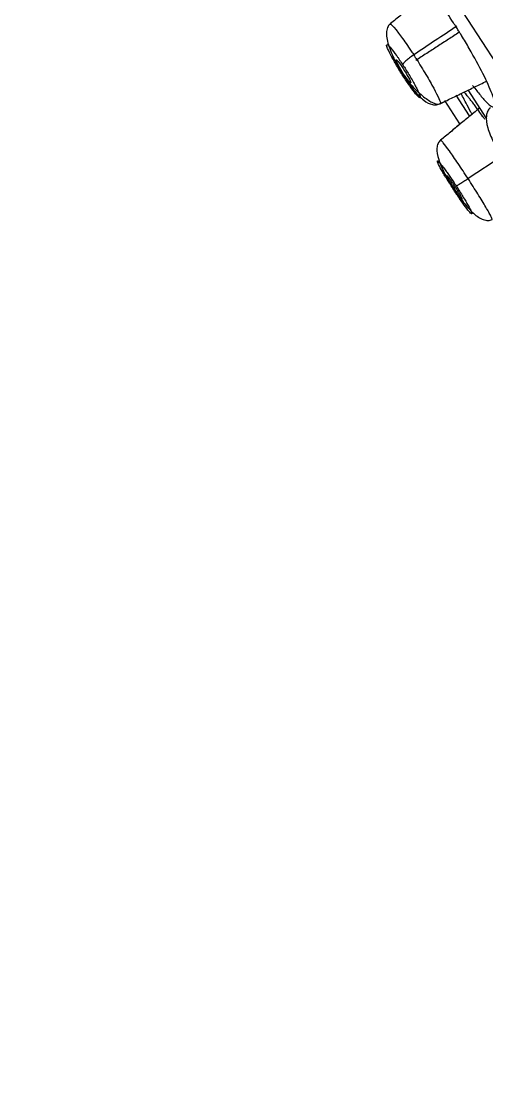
# Model space of a CAD drawing. Extents: x 0 to 1128, y 0 to 827.
# Drawn here: x 717.28 to 732.04, y 500.16 to 533.65 of the extents above; entities that cross this region are included whole.
import ezdxf

# ---------------------------------------------------------------- set-up
doc = ezdxf.new("R2010")
doc.units = 0
doc.header["$LTSCALE"] = 3
doc.header["$MEASUREMENT"] = 0
doc.layers.add('1', color=7, linetype='CONTINUOUS')

msp = doc.modelspace()

# ---------------------------------------------------------------- linework, layer by layer
at = {"layer": '1', "color": 7, "linetype": 'Continuous'}
for p, q in [((732.864, 531.512), (730.512, 535.134)), ((731.44, 531.474), (732.036, 530.557)), ((731.188, 530.397), (730.711, 531.132)), ((731.492, 530.653), (731.071, 531.302)), ((732.523, 529.356), (731.449, 528.658)), ((731.044, 528.395), (730.994, 528.363))]:
    msp.add_line(p, q, dxfattribs=at)
for points, knots in [([(775.821, 519.039), (775.46, 519.626), (774.627, 520.964), (773.277, 523.087), (771.643, 525.599), (769.783, 528.386), (767.066, 532.351), (763.444, 537.449), (758.914, 543.536), (753.994, 549.79), (748.679, 556.148), (742.827, 562.782), (736.559, 569.51), (732.182, 573.964), (729.97, 576.153)], [0, 0, 0, 0, 0.028182, 0.064442, 0.102782, 0.15064, 0.201386, 0.299177, 0.406173, 0.511432, 0.6243, 0.744784, 0.872874, 1, 1, 1, 1]), ([(774.437, 516.935), (774.081, 517.484), (773.375, 518.572), (772.206, 520.382), (770.996, 522.316), (769.726, 524.379), (768.397, 526.55), (766.999, 528.81), (765.522, 531.132), (763.953, 533.489), (762.297, 535.866), (760.564, 538.252), (758.765, 540.636), (756.921, 543.013), (755.055, 545.38), (753.203, 547.697), (751.269, 550.079), (749.157, 552.631), (746.757, 555.468), (744.104, 558.527), (741.263, 561.73), (738.33, 564.985), (735.449, 568.154), (732.714, 571.135), (731.312, 572.653), (730.585, 573.441)], [0, 0, 0, 0, 0.036177, 0.071707, 0.10716, 0.142566, 0.17792, 0.213227, 0.248479, 0.283589, 0.318669, 0.353705, 0.388702, 0.423694, 0.458639, 0.493538, 0.527044, 0.566262, 0.611215, 0.661852, 0.718193, 0.780212, 0.847838, 0.920991, 1, 1, 1, 1]), ([(761.225, 500.165), (760.815, 500.796), (759.89, 502.221), (757.136, 506.462), (755.308, 509.277), (751.001, 515.909), (748.523, 519.724), (743.259, 527.83), (740.474, 532.118), (734.981, 540.577), (732.274, 544.746), (727.31, 552.389), (725.055, 555.861), (721.308, 561.631), (719.817, 563.927), (717.805, 567.026), (717.284, 567.829), (717.283, 567.829)], [0, 0, 0, 0, 0.125003, 0.125003, 0.250007, 0.250007, 0.37501, 0.37501, 0.500013, 0.500013, 0.625017, 0.625017, 0.75002, 0.75002, 0.875023, 0.875023, 1, 1, 1, 1]), ([(719.8, 564.476), (720.074, 564.056), (720.621, 563.215), (721.593, 561.72), (722.668, 560.067), (723.853, 558.247), (725.134, 556.277), (726.507, 554.168), (727.961, 551.933), (729.487, 549.586), (731.077, 547.142), (732.719, 544.615), (734.404, 542.022), (736.121, 539.377), (737.859, 536.699), (739.607, 534.003), (741.355, 531.307), (743.893, 527.386), (748.986, 519.567), (754.229, 511.471), (757.956, 505.741), (759.768, 502.935), (760.959, 501.108), (761.351, 500.507), (761.535, 500.224)], [0, 0, 0, 0, 0.031295, 0.062588, 0.09388, 0.12517, 0.156462, 0.187754, 0.219045, 0.250337, 0.281629, 0.312921, 0.344214, 0.375508, 0.406802, 0.438098, 0.469394, 0.500691, 0.575423, 0.749568, 0.822166, 0.888123, 0.947404, 1, 1, 1, 1]), ([(730.986, 533.597), (730.85, 533.801), (730.57, 534.221), (730.233, 534.662), (730.009, 534.921), (729.901, 535.026), (729.852, 535.072), (729.838, 535.084)], [0, 0, 0, 0, 0.29975, 0.616092, 0.808286, 0.946744, 1, 1, 1, 1]), ([(728.98, 533.564), (728.943, 533.533), (728.885, 533.456), (728.854, 533.283), (728.874, 533.073), (728.956, 532.768), (729.151, 532.344), (729.341, 532.017), (729.45, 531.852)], [0, 0, 0, 0, 0.128199, 0.257566, 0.385626, 0.511545, 0.756049, 1, 1, 1, 1]), ([(728.973, 533.558), (728.991, 533.572), (729.06, 533.504), (729.233, 533.289), (729.314, 533.18), (729.457, 532.978), (729.534, 532.867), (729.62, 532.739), (729.672, 532.663), (729.718, 532.593), (729.727, 532.58)], [0, 0, 0, 0, 0.442667, 0.442667, 0.721333, 0.721333, 0.860667, 0.930333, 0.930333, 1, 1, 1, 1]), ([(731.593, 531.613), (731.616, 531.582), (731.68, 531.497), (731.825, 531.313), (731.96, 531.154), (732.063, 531.05), (732.146, 530.972), (732.216, 530.927), (732.268, 530.918), (732.296, 530.934), (732.315, 531.017), (732.241, 531.301), (731.948, 531.951), (731.574, 532.638), (731.32, 533.064), (731.228, 533.215), (731.203, 533.255), (731.157, 533.33), (731.08, 533.451), (731.021, 533.544), (730.986, 533.597)], [0, 0, 0, 0, 0.022358, 0.062297, 0.149008, 0.179705, 0.209241, 0.277359, 0.325735, 0.365605, 0.403977, 0.555858, 0.70702, 0.85584, 0.928548, 0.931115, 0.935503, 0.949708, 0.971166, 1, 1, 1, 1]), ([(729.415, 531.869), (729.38, 531.925), (729.31, 532.036), (729.206, 532.203), (729.11, 532.366), (728.992, 532.579), (728.893, 532.781), (728.851, 532.912), (728.887, 532.92), (729, 532.802), (729.129, 532.633), (729.227, 532.493), (729.295, 532.393), (729.347, 532.315), (729.382, 532.262)], [0, 0, 0, 0, 0.063636, 0.126088, 0.187939, 0.250872, 0.393805, 0.500693, 0.625165, 0.749832, 0.874912, 0.906038, 0.937161, 1, 1, 1, 1]), ([(729.727, 532.58), (729.682, 532.55), (729.613, 532.501), (729.53, 532.435), (729.457, 532.372), (729.394, 532.305), (729.381, 532.273), (729.382, 532.262)], [0, 0, 0, 0, 0.248345, 0.373709, 0.499073, 0.749802, 1, 1, 1, 1]), ([(729.727, 532.58), (729.718, 532.592), (729.774, 532.505), (729.825, 532.423), (729.854, 532.377), (729.939, 532.241), (729.991, 532.156), (730.138, 531.911), (730.227, 531.758), (730.456, 531.348), (730.557, 531.141), (730.575, 531.049), (730.573, 531.04), (730.567, 531.038)], [0, 0, 0, 0, 0.056055, 0.056055, 0.11211, 0.11211, 0.22422, 0.22422, 0.44844, 0.44844, 0.89688, 0.89688, 1, 1, 1, 1]), ([(729.382, 532.262), (729.413, 532.215), (729.478, 532.113), (729.575, 531.953), (729.673, 531.787), (729.745, 531.659), (729.792, 531.572), (729.821, 531.516), (729.847, 531.464), (729.87, 531.416), (729.889, 531.373), (729.903, 531.339), (729.914, 531.31), (729.926, 531.278), (729.936, 531.24), (729.93, 531.217), (729.899, 531.23), (729.852, 531.271), (729.768, 531.365), (729.65, 531.522), (729.52, 531.709), (729.45, 531.816), (729.415, 531.869)], [0, 0, 0, 0, 0.054279, 0.115798, 0.180488, 0.244899, 0.27327, 0.297886, 0.323668, 0.355587, 0.379723, 0.406202, 0.428739, 0.443022, 0.489863, 0.555193, 0.62383, 0.691696, 0.754495, 0.875032, 0.937133, 1, 1, 1, 1]), ([(729.45, 531.852), (729.551, 531.693), (729.747, 531.429), (730.032, 531.126), (730.267, 531.002), (730.449, 530.993), (730.533, 531.019), (730.573, 531.038)], [0, 0, 0, 0, 0.287501, 0.548066, 0.787165, 0.897638, 1, 1, 1, 1]), ([(729.451, 531.852), (729.498, 531.793), (729.595, 531.677), (729.754, 531.508), (729.919, 531.352), (730.083, 531.217), (730.237, 531.111), (730.42, 531.02), (730.52, 531.013), (730.57, 531.036)], [0, 0, 0, 0, 0.112768, 0.229785, 0.351045, 0.476594, 0.605666, 0.736778, 1, 1, 1, 1]), ([(731.975, 530.544), (731.956, 530.57), (731.893, 530.66), (731.796, 530.795), (731.709, 530.914), (731.648, 530.995), (731.589, 531.074), (731.52, 531.163), (731.453, 531.247), (731.396, 531.316), (731.352, 531.367), (731.324, 531.397), (731.312, 531.409)], [0, 0, 0, 0, 0.063492, 0.22032, 0.347139, 0.405309, 0.467004, 0.600895, 0.718217, 0.805709, 0.911361, 1, 1, 1, 1]), ([(731.588, 530.684), (731.571, 530.713), (731.436, 530.948), (731.309, 531.187), (731.245, 531.329), (731.234, 531.356)], [0, 0, 0, 0, 0.096925, 0.805378, 1, 1, 1, 1]), ([(732.157, 530.906), (732.121, 530.875), (732.063, 530.801), (732.005, 530.6), (732.046, 530.277), (732.244, 529.818), (732.425, 529.502), (732.535, 529.336)], [0, 0, 0, 0, 0.116156, 0.236547, 0.48294, 0.735358, 1, 1, 1, 1]), ([(730.576, 529.877), (730.542, 529.848), (730.488, 529.777), (730.442, 529.581), (730.495, 529.267), (730.679, 528.866), (730.834, 528.595), (730.912, 528.47)], [0, 0, 0, 0, 0.125415, 0.254404, 0.515764, 0.78161, 1, 1, 1, 1]), ([(731.449, 528.658), (731.342, 528.822), (731.126, 529.149), (730.841, 529.56), (730.676, 529.78), (730.599, 529.867), (730.58, 529.88), (730.577, 529.877), (730.577, 529.877)], [0, 0, 0, 0, 0.249883, 0.499767, 0.74965, 0.874592, 0.999534, 1, 1, 1, 1]), ([(730.965, 528.344), (730.93, 528.399), (730.877, 528.482), (730.808, 528.59), (730.743, 528.696), (730.67, 528.819), (730.569, 528.995), (730.483, 529.161), (730.465, 529.23), (730.498, 529.214), (730.551, 529.16), (730.626, 529.067), (730.715, 528.949), (730.805, 528.823), (730.879, 528.716), (730.939, 528.626), (731.001, 528.534), (731.047, 528.464), (731.078, 528.417)], [0, 0, 0, 0, 0.063042, 0.094196, 0.125209, 0.187664, 0.250102, 0.374984, 0.499861, 0.571217, 0.64257, 0.713923, 0.785286, 0.839201, 0.892766, 0.919409, 0.946138, 1, 1, 1, 1]), ([(731.021, 528.431), (730.988, 528.48), (730.956, 528.528), (730.902, 528.605), (730.879, 528.636), (730.84, 528.688), (730.824, 528.708), (730.798, 528.737), (730.789, 528.746), (730.778, 528.75), (730.777, 528.745), (730.785, 528.721), (730.794, 528.703), (730.818, 528.655), (730.835, 528.623), (730.876, 528.553), (730.9, 528.513), (730.947, 528.437), (730.971, 528.4), (730.994, 528.363)], [0, 0, 0, 0, 0.132601, 0.132601, 0.237972, 0.237972, 0.343557, 0.343557, 0.448926, 0.448926, 0.561915, 0.561915, 0.671392, 0.671392, 0.788006, 0.788006, 0.901862, 0.901862, 1, 1, 1, 1]), ([(731.078, 528.417), (731.113, 528.361), (731.184, 528.251), (731.285, 528.089), (731.377, 527.936), (731.476, 527.763), (731.545, 527.63), (731.571, 527.558), (731.57, 527.528), (731.515, 527.572), (731.375, 527.747), (731.231, 527.948), (731.126, 528.101), (731.055, 528.207), (731.001, 528.289), (730.965, 528.344)], [0, 0, 0, 0, 0.064052, 0.126755, 0.188326, 0.250857, 0.375724, 0.438167, 0.500616, 0.625533, 0.750452, 0.874799, 0.905823, 0.936975, 1, 1, 1, 1]), ([(730.994, 528.363), (731.02, 528.324), (731.046, 528.284), (731.096, 528.212), (731.12, 528.178), (731.165, 528.115), (731.187, 528.086), (731.222, 528.043), (731.236, 528.027), (731.255, 528.009), (731.261, 528.008), (731.26, 528.02), (731.256, 528.034), (731.238, 528.072), (731.224, 528.098), (731.19, 528.159), (731.169, 528.196), (731.124, 528.269), (731.1, 528.307), (731.058, 528.374), (731.039, 528.403), (731.021, 528.431)], [0, 0, 0, 0, 0.098506, 0.098506, 0.196465, 0.196465, 0.303981, 0.303981, 0.41042, 0.41042, 0.520243, 0.520243, 0.623988, 0.623988, 0.728719, 0.728719, 0.832938, 0.832938, 0.928316, 0.928316, 1, 1, 1, 1]), ([(731.449, 528.658), (731.427, 528.644), (731.382, 528.614), (731.314, 528.57), (731.249, 528.528), (731.172, 528.478), (731.116, 528.442), (731.086, 528.422), (731.079, 528.418), (731.078, 528.417)], [0, 0, 0, 0, 0.123912, 0.249145, 0.374378, 0.499611, 0.750076, 0.875309, 1, 1, 1, 1]), ([(732.208, 527.365), (732.208, 527.365), (732.212, 527.367), (732.208, 527.389), (732.172, 527.467), (732.107, 527.59), (732.014, 527.753), (731.896, 527.95), (731.714, 528.244), (731.557, 528.491), (731.449, 528.658)], [0, 0, 0, 0, 0.000532, 0.125466, 0.250399, 0.375333, 0.500266, 0.6252, 0.750133, 1, 1, 1, 1]), ([(730.984, 528.356), (731.09, 528.19), (731.299, 527.9), (731.615, 527.54), (731.881, 527.362), (732.08, 527.325), (732.167, 527.346), (732.208, 527.365)], [0, 0, 0, 0, 0.265415, 0.51477, 0.760422, 0.881848, 1, 1, 1, 1])]:
    msp.add_open_spline(points, degree=3, knots=knots, dxfattribs=at)
for points, degree in [([(730.295, 534.638), (728.944, 533.535)], 1), ([(729.079, 533.645), (728.956, 533.545)], 1), ([(731.091, 533.49), (730.636, 533.187), (730.182, 532.883), (729.727, 532.58)], 3), ([(731.17, 533.297), (729.791, 532.403)], 1), ([(729.406, 531.974), (729.345, 532.068), (729.222, 532.274), (729.141, 532.457), (729.211, 532.408), (729.331, 532.241), (729.392, 532.147)], 3), ([(729.392, 532.147), (729.453, 532.053), (729.576, 531.845), (729.657, 531.662), (729.587, 531.711), (729.467, 531.88), (729.406, 531.974)], 3), ([(730.551, 531.027), (732.032, 531.745)], 1), ([(730.538, 531.021), (730.724, 531.111)], 1), ([(731.787, 530.877), (730.539, 529.846)], 1), ([(731.194, 530.387), (730.539, 529.846)], 1)]:
    msp.add_open_spline(points, degree=degree, dxfattribs=at)

doc.saveas('drawing.dxf')
